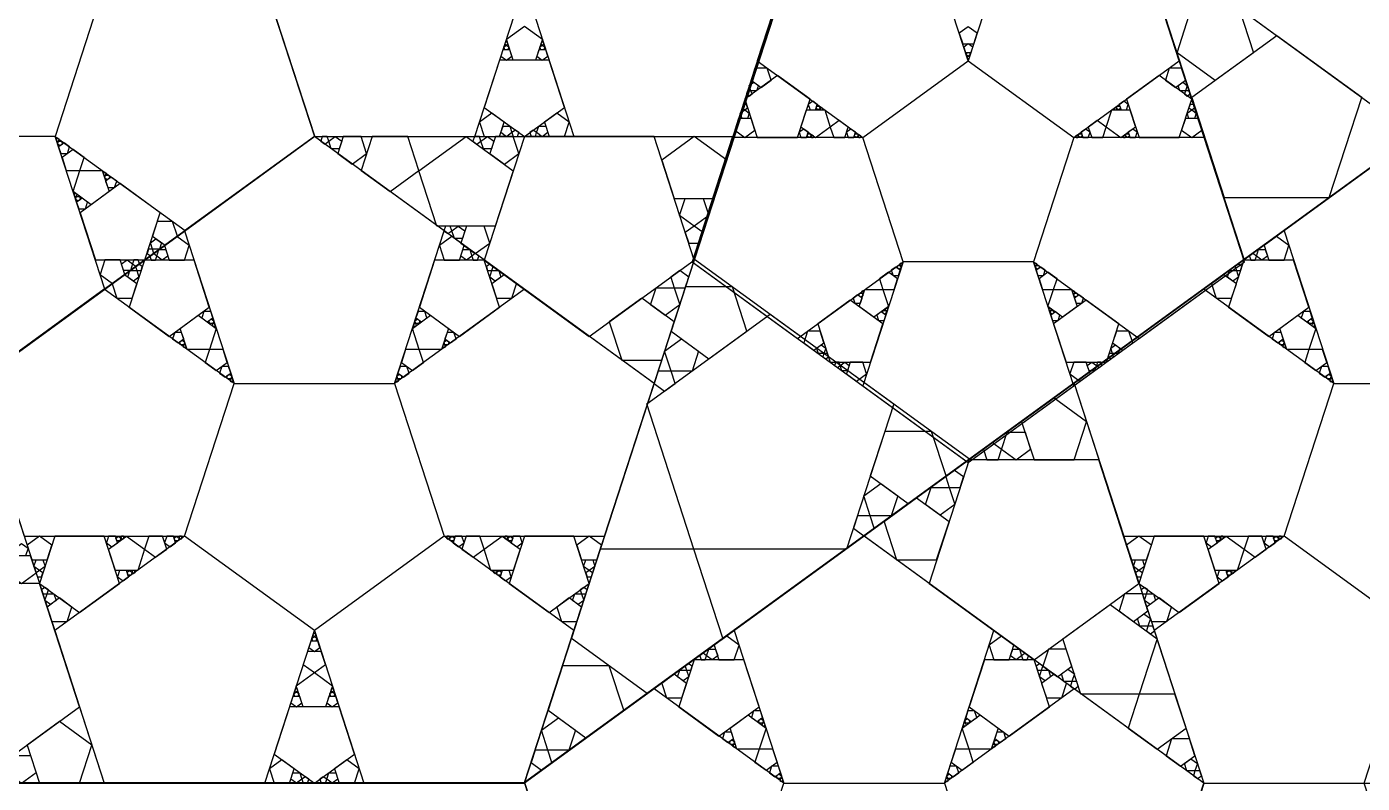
# Model space of a CAD drawing. Header units: inches. Extents: x -578 to 126, y -85 to 118.
# Drawn here: x -282.41 to -261.58, y 69.36 to 81.15 of the extents above; entities that cross this region are included whole.
import ezdxf

# ---------------------------------------------------------------- set-up
doc = ezdxf.new("R2010")
doc.units = ezdxf.units.IN
doc.header["$MEASUREMENT"] = 0
doc.layers.add('drawing', color=7, linetype='Continuous')

msp = doc.modelspace()

# ---------------------------------------------------------------- linework, layer by layer
for points in [[(-279.951, 85.67), (-277.927, 79.44), (-283.227, 75.589), (-288.527, 79.44), (-286.503, 85.67)], [(-283.225, 83.292), (-281.199, 81.823), (-281.97, 79.442), (-284.472, 79.44), (-285.248, 81.819)], [(-269.372, 79.424), (-267.726, 80.62), (-266.081, 79.424), (-266.709, 77.49), (-268.744, 77.49)], [(-279.178, 75.589), (-276.676, 75.589), (-275.903, 73.209), (-277.927, 71.738), (-279.951, 73.209)], [(-260.776, 71.738), (-262.8, 73.209), (-262.027, 75.589), (-259.524, 75.589), (-258.751, 73.209)], [(-283.222, 42.98), (-297.098, 53.061), (-291.798, 69.373), (-274.647, 69.373), (-269.347, 53.061)], [(-267.327, 66.979), (-269.351, 65.508), (-271.376, 66.979), (-270.603, 69.358), (-268.1, 69.358)], [(-257.5, 69.358), (-255.476, 63.128), (-260.776, 59.277), (-266.076, 63.128), (-264.051, 69.358)]]:
    msp.add_lwpolyline(points, close=True)
at = {"layer": 'drawing'}
for points in [[(-283.222, 95.766), (-378.328, 26.668), (-342.001, -85.135), (-224.444, -85.135), (-188.117, 26.668)], [(-260.771, 26.668), (-246.895, 69.373), (-283.222, 95.766), (-319.55, 69.373), (-305.674, 26.668)], [(-260.771, 26.668), (-246.895, 69.373), (-283.222, 95.766), (-319.55, 69.373), (-305.674, 26.668)], [(-283.227, 95.752), (-297.103, 85.67), (-291.803, 69.358), (-274.651, 69.358), (-269.351, 85.67)], [(-274.647, 69.373), (-269.347, 85.685), (-283.222, 95.766), (-297.098, 85.685), (-291.798, 69.373)], [(-277.927, 79.44), (-271.376, 79.44), (-269.351, 85.67), (-274.651, 89.521), (-279.951, 85.67)], [(-277.927, 79.44), (-271.376, 79.44), (-269.351, 85.67), (-274.651, 89.521), (-279.951, 85.67)], [(-286.503, 85.668), (-288.521, 79.435), (-283.217, 75.59), (-277.921, 79.447), (-279.952, 85.675)], [(-276.676, 83.291), (-278.7, 81.82), (-277.927, 79.44), (-275.425, 79.44), (-274.651, 81.82)], [(-274.651, 81.82), (-273.878, 79.44), (-271.376, 79.44), (-270.602, 81.82), (-272.627, 83.291)], [(-272.035, 77.49), (-267.726, 74.359), (-263.418, 77.49), (-265.063, 82.555), (-270.389, 82.555)], [(-263.421, 77.529), (-265.059, 82.57), (-270.359, 82.57), (-271.997, 77.529), (-267.709, 74.414)], [(-263.421, 77.529), (-265.059, 82.57), (-270.359, 82.57), (-271.997, 77.529), (-267.709, 74.414)], [(-267.726, 80.62), (-268.355, 82.555), (-270.389, 82.555), (-271.018, 80.62), (-269.372, 79.424)], [(-266.081, 79.424), (-264.435, 80.62), (-265.063, 82.555), (-267.098, 82.555), (-267.726, 80.62)], [(-281.97, 79.442), (-279.944, 77.974), (-277.921, 79.447), (-278.697, 81.826), (-281.199, 81.823)], [(-264.47, 80.747), (-264.243, 81.446), (-263.507, 81.446), (-263.28, 80.747), (-263.875, 80.315)], [(-274.932, 80.96), (-274.651, 81.164), (-274.37, 80.96), (-274.478, 80.63), (-274.825, 80.63)], [(-267.586, 81.051), (-267.726, 81.153), (-267.867, 81.051), (-267.813, 80.887), (-267.64, 80.887)], [(-274.97, 80.839), (-274.931, 80.867), (-274.893, 80.839), (-274.908, 80.794), (-274.955, 80.794)], [(-274.955, 80.884), (-274.931, 80.867), (-274.908, 80.884), (-274.917, 80.912), (-274.946, 80.912)], [(-274.41, 80.839), (-274.371, 80.867), (-274.333, 80.839), (-274.347, 80.794), (-274.395, 80.794)], [(-274.395, 80.884), (-274.371, 80.867), (-274.347, 80.884), (-274.357, 80.912), (-274.386, 80.912)], [(-267.656, 80.836), (-267.726, 80.887), (-267.796, 80.836), (-267.77, 80.753), (-267.683, 80.753)], [(-263.734, 78.492), (-262.096, 78.492), (-261.59, 80.049), (-262.915, 81.012), (-264.24, 80.049)], [(-275.277, 79.894), (-274.651, 79.44), (-274.026, 79.894), (-274.265, 80.63), (-275.038, 80.63)], [(-275.018, 80.692), (-274.931, 80.63), (-274.845, 80.692), (-274.878, 80.794), (-274.985, 80.794)], [(-274.457, 80.692), (-274.371, 80.63), (-274.285, 80.692), (-274.318, 80.794), (-274.424, 80.794)], [(-267.695, 80.716), (-267.726, 80.694), (-267.758, 80.716), (-267.746, 80.753), (-267.707, 80.753)], [(-267.707, 80.68), (-267.726, 80.694), (-267.746, 80.68), (-267.738, 80.657), (-267.715, 80.657)], [(-270.801, 80.321), (-270.861, 80.506), (-271.055, 80.506), (-271.115, 80.321), (-270.958, 80.207)], [(-264.398, 80.506), (-264.592, 80.506), (-264.652, 80.321), (-264.495, 80.207), (-264.338, 80.321)], [(-270.704, 80.392), (-271.212, 80.022), (-271.018, 79.424), (-270.389, 79.424), (-270.195, 80.022)], [(-270.704, 80.392), (-271.212, 80.022), (-271.018, 79.424), (-270.389, 79.424), (-270.195, 80.022)], [(-271.028, 80.156), (-271.116, 80.156), (-271.142, 80.239), (-271.072, 80.29), (-271.001, 80.239)], [(-264.435, 79.424), (-264.241, 80.022), (-264.749, 80.392), (-265.258, 80.022), (-265.063, 79.424)], [(-264.435, 79.424), (-264.241, 80.022), (-264.749, 80.392), (-265.258, 80.022), (-265.063, 79.424)], [(-264.31, 80.239), (-264.337, 80.156), (-264.425, 80.156), (-264.452, 80.239), (-264.381, 80.29)], [(-271.099, 80.105), (-271.116, 80.156), (-271.169, 80.156), (-271.186, 80.105), (-271.142, 80.073)], [(-264.284, 80.156), (-264.337, 80.156), (-264.354, 80.105), (-264.311, 80.073), (-264.267, 80.105)], [(-275.157, 79.807), (-275.351, 79.667), (-275.277, 79.44), (-275.038, 79.44), (-274.964, 79.667)], [(-274.026, 79.44), (-273.952, 79.667), (-274.145, 79.807), (-274.339, 79.667), (-274.265, 79.44)], [(-271.283, 79.806), (-271.212, 79.858), (-271.142, 79.806), (-271.169, 79.723), (-271.256, 79.723)], [(-271.256, 79.889), (-271.212, 79.858), (-271.169, 79.889), (-271.186, 79.94), (-271.239, 79.94)], [(-269.966, 79.858), (-269.879, 79.589), (-270.108, 79.423), (-270.336, 79.589), (-270.249, 79.858)], [(-270.152, 79.991), (-270.222, 79.94), (-270.195, 79.858), (-270.109, 79.858), (-270.082, 79.94)], [(-270.05, 79.917), (-270.038, 79.88), (-270.07, 79.857), (-270.101, 79.88), (-270.089, 79.917)], [(-270.019, 79.894), (-270.038, 79.88), (-270.031, 79.858), (-270.007, 79.858), (-270, 79.88)], [(-265.345, 79.423), (-265.574, 79.589), (-265.487, 79.858), (-265.204, 79.858), (-265.117, 79.589)], [(-265.422, 79.858), (-265.415, 79.88), (-265.434, 79.894), (-265.453, 79.88), (-265.446, 79.858)], [(-265.383, 79.857), (-265.415, 79.88), (-265.403, 79.917), (-265.364, 79.917), (-265.352, 79.88)], [(-265.258, 79.858), (-265.231, 79.94), (-265.301, 79.991), (-265.371, 79.94), (-265.344, 79.858)], [(-264.311, 79.806), (-264.241, 79.858), (-264.17, 79.806), (-264.197, 79.723), (-264.284, 79.723)], [(-264.284, 79.889), (-264.241, 79.858), (-264.197, 79.889), (-264.214, 79.94), (-264.267, 79.94)], [(-274.877, 79.604), (-274.844, 79.502), (-274.931, 79.439), (-275.018, 79.502), (-274.984, 79.604)], [(-274.372, 79.439), (-274.459, 79.502), (-274.426, 79.604), (-274.318, 79.604), (-274.285, 79.502)], [(-271.369, 79.539), (-271.212, 79.424), (-271.055, 79.539), (-271.115, 79.723), (-271.309, 79.723)], [(-269.739, 79.691), (-269.879, 79.589), (-269.826, 79.424), (-269.652, 79.424), (-269.599, 79.589)], [(-265.627, 79.424), (-265.574, 79.589), (-265.714, 79.691), (-265.854, 79.589), (-265.801, 79.424)], [(-264.398, 79.539), (-264.241, 79.424), (-264.083, 79.539), (-264.143, 79.723), (-264.338, 79.723)], [(-284.472, 79.44), (-285.243, 77.059), (-283.217, 75.59), (-281.194, 77.063), (-281.97, 79.442)], [(-283.227, 75.589), (-281.203, 69.358), (-274.651, 69.358), (-272.627, 75.589), (-277.927, 79.44)], [(-283.227, 75.589), (-281.203, 69.358), (-274.651, 69.358), (-272.627, 75.589), (-277.927, 79.44)], [(-281.946, 79.369), (-281.917, 79.37), (-281.908, 79.397), (-281.931, 79.415), (-281.955, 79.397)], [(-276.676, 75.589), (-275.903, 77.969), (-277.927, 79.44), (-279.951, 77.969), (-279.178, 75.589)], [(-277.764, 79.322), (-277.702, 79.367), (-277.726, 79.44), (-277.803, 79.44), (-277.826, 79.367)], [(-277.664, 79.248), (-277.702, 79.367), (-277.601, 79.44), (-277.5, 79.367), (-277.538, 79.248)], [(-277.337, 79.011), (-277.111, 79.175), (-277.197, 79.44), (-277.476, 79.44), (-277.562, 79.175)], [(-276.746, 78.582), (-276.295, 78.91), (-276.467, 79.44), (-277.025, 79.44), (-277.197, 78.91)], [(-276.014, 78.045), (-276.295, 78.909), (-275.559, 79.444), (-274.824, 78.909), (-275.105, 78.045)], [(-275.391, 79.322), (-275.329, 79.367), (-275.353, 79.44), (-275.429, 79.44), (-275.453, 79.367)], [(-275.29, 79.248), (-275.329, 79.367), (-275.228, 79.44), (-275.126, 79.367), (-275.165, 79.248)], [(-273.639, 76.324), (-272.001, 77.514), (-272.627, 79.44), (-274.651, 79.44), (-275.277, 77.514)], [(-273.639, 76.324), (-272.001, 77.514), (-272.627, 79.44), (-274.651, 79.44), (-275.277, 77.514)], [(-274.963, 79.011), (-274.737, 79.175), (-274.824, 79.44), (-275.102, 79.44), (-275.189, 79.175)], [(-274.791, 79.541), (-274.844, 79.502), (-274.824, 79.44), (-274.758, 79.44), (-274.737, 79.502)], [(-260.776, 79.44), (-274.651, 69.358), (-269.351, 53.047), (-252.2, 53.047), (-246.9, 69.358)], [(-269.347, 53.061), (-252.195, 53.061), (-246.895, 69.373), (-260.771, 79.454), (-274.647, 69.373)], [(-274.479, 79.44), (-274.459, 79.502), (-274.512, 79.541), (-274.565, 79.502), (-274.545, 79.44)], [(-271.495, 79.072), (-272.001, 79.44), (-272.507, 79.072), (-272.314, 78.477), (-271.689, 78.477)], [(-269.372, 79.424), (-271.407, 79.424), (-272.035, 77.49), (-270.389, 76.294), (-268.744, 77.49)], [(-270.293, 79.558), (-270.363, 79.507), (-270.336, 79.424), (-270.249, 79.424), (-270.223, 79.507)], [(-270.191, 79.484), (-270.179, 79.447), (-270.211, 79.424), (-270.242, 79.447), (-270.23, 79.484)], [(-270.16, 79.461), (-270.179, 79.447), (-270.172, 79.424), (-270.148, 79.424), (-270.14, 79.447)], [(-269.556, 79.558), (-269.626, 79.507), (-269.599, 79.424), (-269.512, 79.424), (-269.486, 79.507)], [(-269.454, 79.484), (-269.442, 79.447), (-269.473, 79.424), (-269.505, 79.447), (-269.493, 79.484)], [(-269.423, 79.461), (-269.442, 79.447), (-269.435, 79.424), (-269.411, 79.424), (-269.403, 79.447)], [(-266.709, 77.49), (-265.063, 76.294), (-263.418, 77.49), (-264.046, 79.424), (-266.081, 79.424)], [(-257.5, 69.358), (-255.476, 75.589), (-260.776, 79.44), (-266.076, 75.589), (-264.051, 69.358)], [(-257.5, 69.358), (-255.476, 75.589), (-260.776, 79.44), (-266.076, 75.589), (-264.051, 69.358)], [(-266.018, 79.424), (-266.011, 79.447), (-266.03, 79.461), (-266.049, 79.447), (-266.042, 79.424)], [(-265.979, 79.424), (-266.011, 79.447), (-265.999, 79.484), (-265.96, 79.484), (-265.948, 79.447)], [(-265.854, 79.424), (-265.827, 79.507), (-265.897, 79.558), (-265.967, 79.507), (-265.941, 79.424)], [(-265.281, 79.424), (-265.274, 79.447), (-265.293, 79.461), (-265.312, 79.447), (-265.305, 79.424)], [(-265.242, 79.424), (-265.274, 79.447), (-265.262, 79.484), (-265.223, 79.484), (-265.211, 79.447)], [(-265.117, 79.424), (-265.09, 79.507), (-265.16, 79.558), (-265.23, 79.507), (-265.204, 79.424)], [(-259.524, 75.589), (-258.751, 77.969), (-260.776, 79.44), (-262.8, 77.969), (-262.027, 75.589)], [(-281.931, 79.324), (-281.917, 79.37), (-281.869, 79.37), (-281.854, 79.324), (-281.893, 79.296)], [(-281.883, 79.177), (-281.777, 79.178), (-281.744, 79.279), (-281.83, 79.341), (-281.916, 79.279)], [(-281.797, 78.912), (-281.584, 78.913), (-281.518, 79.115), (-281.691, 79.24), (-281.863, 79.115)], [(-281.691, 78.582), (-281.584, 78.913), (-281.237, 78.913), (-281.129, 78.583), (-281.41, 78.378)], [(-281.212, 78.837), (-281.183, 78.837), (-281.174, 78.865), (-281.197, 78.883), (-281.221, 78.865)], [(-281.197, 78.792), (-281.183, 78.837), (-281.135, 78.837), (-281.12, 78.792), (-281.159, 78.764)], [(-281.149, 78.645), (-281.043, 78.645), (-281.01, 78.747), (-281.096, 78.809), (-281.182, 78.747)], [(-281.665, 78.508), (-281.636, 78.508), (-281.627, 78.536), (-281.65, 78.553), (-281.674, 78.535)], [(-281.342, 77.518), (-280.569, 77.519), (-280.331, 78.254), (-280.957, 78.708), (-281.582, 78.253)], [(-281.342, 77.518), (-280.569, 77.519), (-280.331, 78.254), (-280.957, 78.708), (-281.582, 78.253)], [(-281.65, 78.462), (-281.636, 78.508), (-281.588, 78.508), (-281.573, 78.462), (-281.612, 78.434)], [(-281.602, 78.316), (-281.496, 78.316), (-281.463, 78.417), (-281.549, 78.479), (-281.635, 78.417)], [(-271.774, 78.21), (-272.001, 78.045), (-272.229, 78.21), (-272.142, 78.477), (-271.861, 78.477)], [(-280.063, 77.887), (-280.137, 78.114), (-280.376, 78.114), (-280.45, 77.886), (-280.256, 77.746)], [(-275.844, 77.927), (-275.782, 77.972), (-275.806, 78.045), (-275.883, 78.045), (-275.906, 77.972)], [(-275.743, 77.853), (-275.782, 77.972), (-275.681, 78.045), (-275.579, 77.972), (-275.618, 77.853)], [(-275.416, 77.616), (-275.191, 77.78), (-275.277, 78.045), (-275.556, 78.045), (-275.642, 77.78)], [(-271.862, 77.943), (-272.001, 78.045), (-272.141, 77.943), (-272.087, 77.78), (-271.915, 77.78)], [(-280.343, 77.683), (-280.45, 77.683), (-280.483, 77.785), (-280.397, 77.848), (-280.31, 77.785)], [(-279.951, 77.514), (-279.878, 77.742), (-280.071, 77.882), (-280.264, 77.742), (-280.19, 77.514)], [(-275.783, 77.882), (-275.976, 77.742), (-275.903, 77.514), (-275.664, 77.514), (-275.59, 77.742)], [(-262.8, 77.514), (-262.726, 77.742), (-262.92, 77.882), (-263.113, 77.742), (-263.039, 77.514)], [(-281.195, 77.518), (-281.268, 77.291), (-281.075, 77.15), (-280.882, 77.291), (-280.956, 77.518)], [(-280.848, 77.519), (-280.762, 77.456), (-280.795, 77.354), (-280.902, 77.354), (-280.935, 77.456)], [(-279.804, 77.514), (-280.577, 77.514), (-280.816, 76.779), (-280.19, 76.324), (-279.565, 76.779)], [(-279.804, 77.514), (-280.577, 77.514), (-280.816, 76.779), (-280.19, 76.324), (-279.565, 76.779)], [(-280.741, 77.518), (-280.762, 77.456), (-280.708, 77.417), (-280.655, 77.456), (-280.675, 77.519)], [(-280.43, 77.62), (-280.45, 77.683), (-280.516, 77.683), (-280.536, 77.62), (-280.483, 77.581)], [(-280.405, 77.514), (-280.384, 77.577), (-280.438, 77.616), (-280.491, 77.577), (-280.471, 77.514)], [(-280.298, 77.514), (-280.384, 77.577), (-280.351, 77.679), (-280.244, 77.679), (-280.211, 77.577)], [(-275.038, 76.779), (-275.277, 77.514), (-276.05, 77.514), (-276.289, 76.779), (-275.664, 76.324)], [(-275.038, 76.779), (-275.277, 77.514), (-276.05, 77.514), (-276.289, 76.779), (-275.664, 76.324)], [(-275.503, 77.679), (-275.47, 77.577), (-275.556, 77.514), (-275.643, 77.577), (-275.61, 77.679)], [(-275.416, 77.616), (-275.47, 77.577), (-275.449, 77.514), (-275.383, 77.514), (-275.363, 77.577)], [(-262.652, 77.514), (-263.426, 77.514), (-263.665, 76.779), (-263.039, 76.324), (-262.413, 76.779)], [(-262.652, 77.514), (-263.426, 77.514), (-263.665, 76.779), (-263.039, 76.324), (-262.413, 76.779)], [(-263.253, 77.514), (-263.233, 77.577), (-263.286, 77.616), (-263.34, 77.577), (-263.319, 77.514)], [(-263.146, 77.514), (-263.233, 77.577), (-263.2, 77.679), (-263.093, 77.679), (-263.059, 77.577)], [(-280.803, 77.351), (-280.696, 77.351), (-280.663, 77.248), (-280.75, 77.185), (-280.837, 77.248)], [(-280.716, 77.413), (-280.696, 77.351), (-280.63, 77.351), (-280.61, 77.413), (-280.663, 77.452)], [(-275.224, 77.351), (-275.158, 77.351), (-275.138, 77.413), (-275.191, 77.452), (-275.244, 77.413)], [(-275.191, 77.248), (-275.158, 77.351), (-275.051, 77.351), (-275.017, 77.248), (-275.104, 77.185)], [(-272.366, 77.249), (-272.313, 77.085), (-272.141, 77.085), (-272.087, 77.249), (-272.227, 77.351)], [(-268.744, 77.49), (-269.372, 75.555), (-267.726, 74.359), (-266.081, 75.555), (-266.709, 77.49)], [(-269.11, 77.223), (-269.057, 77.059), (-268.884, 77.059), (-268.83, 77.223), (-268.97, 77.325)], [(-268.927, 77.357), (-268.9, 77.274), (-268.814, 77.274), (-268.787, 77.357), (-268.857, 77.407)], [(-268.826, 77.43), (-268.787, 77.43), (-268.775, 77.393), (-268.806, 77.371), (-268.838, 77.393)], [(-268.794, 77.453), (-268.787, 77.43), (-268.763, 77.43), (-268.756, 77.453), (-268.775, 77.467)], [(-266.69, 77.43), (-266.666, 77.43), (-266.659, 77.453), (-266.678, 77.467), (-266.697, 77.453)], [(-266.678, 77.393), (-266.666, 77.43), (-266.627, 77.43), (-266.615, 77.393), (-266.647, 77.371)], [(-266.639, 77.274), (-266.553, 77.274), (-266.526, 77.357), (-266.596, 77.407), (-266.666, 77.357)], [(-266.569, 77.059), (-266.396, 77.059), (-266.342, 77.223), (-266.483, 77.325), (-266.623, 77.223)], [(-263.652, 77.351), (-263.545, 77.351), (-263.512, 77.248), (-263.598, 77.185), (-263.685, 77.248)], [(-263.565, 77.413), (-263.545, 77.351), (-263.479, 77.351), (-263.459, 77.413), (-263.512, 77.452)], [(-281.083, 77.147), (-281.009, 76.919), (-280.77, 76.919), (-280.696, 77.147), (-280.89, 77.287)], [(-275.084, 76.919), (-274.845, 76.919), (-274.771, 77.147), (-274.964, 77.287), (-275.157, 77.147)], [(-272.594, 77.085), (-272.313, 77.085), (-272.226, 76.818), (-272.454, 76.653), (-272.681, 76.818)], [(-271.181, 76.406), (-271.406, 77.1), (-272.136, 77.1), (-272.362, 76.406), (-271.771, 75.977)], [(-263.932, 77.147), (-263.858, 76.919), (-263.619, 76.919), (-263.545, 77.147), (-263.738, 77.287)], [(-279.178, 75.589), (-281.203, 77.06), (-283.227, 75.589), (-282.454, 73.209), (-279.951, 73.209)], [(-275.903, 73.209), (-273.4, 73.209), (-272.627, 75.589), (-274.651, 77.06), (-276.676, 75.589)], [(-273.326, 76.552), (-273.133, 75.957), (-272.507, 75.957), (-272.314, 76.552), (-272.82, 76.919)], [(-270.075, 76.522), (-269.881, 75.924), (-269.252, 75.924), (-269.058, 76.522), (-269.567, 76.892)], [(-269.523, 76.923), (-269.496, 76.841), (-269.41, 76.841), (-269.383, 76.923), (-269.453, 76.974)], [(-269.422, 76.997), (-269.383, 76.997), (-269.371, 76.96), (-269.402, 76.937), (-269.434, 76.96)], [(-269.339, 77.059), (-269.057, 77.059), (-268.97, 76.79), (-269.198, 76.624), (-269.426, 76.79)], [(-269.39, 77.02), (-269.383, 76.997), (-269.359, 76.997), (-269.352, 77.02), (-269.371, 77.034)], [(-266.483, 76.79), (-266.396, 77.059), (-266.114, 77.059), (-266.026, 76.79), (-266.255, 76.624)], [(-266.201, 75.924), (-265.572, 75.924), (-265.378, 76.522), (-265.886, 76.892), (-266.395, 76.522)], [(-266.201, 75.924), (-265.572, 75.924), (-265.378, 76.522), (-265.886, 76.892), (-266.395, 76.522)], [(-266.094, 76.997), (-266.07, 76.997), (-266.063, 77.02), (-266.082, 77.034), (-266.101, 77.02)], [(-266.082, 76.96), (-266.07, 76.997), (-266.031, 76.997), (-266.019, 76.96), (-266.05, 76.937)], [(-262.027, 75.589), (-264.051, 77.06), (-266.076, 75.589), (-265.302, 73.209), (-262.8, 73.209)], [(-266.043, 76.841), (-265.956, 76.841), (-265.93, 76.923), (-266, 76.974), (-266.07, 76.923)], [(-279.544, 76.716), (-279.651, 76.716), (-279.684, 76.615), (-279.598, 76.553), (-279.512, 76.615)], [(-276.17, 76.615), (-276.203, 76.716), (-276.309, 76.716), (-276.342, 76.615), (-276.256, 76.553)], [(-269.626, 73.008), (-272.006, 73.008), (-272.741, 75.272), (-270.816, 76.671), (-268.89, 75.272)], [(-269.155, 76.656), (-269.128, 76.573), (-269.041, 76.573), (-269.015, 76.656), (-269.085, 76.706)], [(-269.053, 76.729), (-269.014, 76.729), (-269.002, 76.692), (-269.034, 76.67), (-269.065, 76.692)], [(-269.022, 76.752), (-269.014, 76.729), (-268.991, 76.729), (-268.983, 76.752), (-269.003, 76.766)], [(-266.462, 76.729), (-266.438, 76.729), (-266.431, 76.752), (-266.45, 76.766), (-266.47, 76.752)], [(-266.45, 76.692), (-266.438, 76.729), (-266.4, 76.729), (-266.387, 76.692), (-266.419, 76.67)], [(-266.411, 76.573), (-266.325, 76.573), (-266.298, 76.656), (-266.368, 76.706), (-266.438, 76.656)], [(-262.393, 76.716), (-262.5, 76.716), (-262.533, 76.615), (-262.446, 76.553), (-262.36, 76.615)], [(-279.456, 76.45), (-279.563, 76.119), (-279.911, 76.119), (-280.018, 76.45), (-279.737, 76.654)], [(-279.497, 76.57), (-279.511, 76.524), (-279.559, 76.524), (-279.574, 76.57), (-279.535, 76.598)], [(-279.482, 76.524), (-279.511, 76.524), (-279.52, 76.496), (-279.497, 76.479), (-279.473, 76.496)], [(-275.943, 76.119), (-276.29, 76.119), (-276.398, 76.45), (-276.117, 76.654), (-275.836, 76.45)], [(-276.334, 76.496), (-276.343, 76.524), (-276.372, 76.524), (-276.381, 76.496), (-276.357, 76.479)], [(-276.295, 76.524), (-276.343, 76.524), (-276.357, 76.57), (-276.319, 76.598), (-276.28, 76.57)], [(-262.305, 76.45), (-262.412, 76.119), (-262.759, 76.119), (-262.867, 76.45), (-262.586, 76.654)], [(-262.345, 76.57), (-262.36, 76.524), (-262.408, 76.524), (-262.423, 76.57), (-262.384, 76.598)], [(-262.331, 76.524), (-262.36, 76.524), (-262.369, 76.496), (-262.345, 76.479), (-262.322, 76.496)], [(-279.998, 76.387), (-280.104, 76.387), (-280.137, 76.286), (-280.051, 76.223), (-279.965, 76.286)], [(-279.95, 76.24), (-279.965, 76.195), (-280.012, 76.195), (-280.027, 76.24), (-279.989, 76.269)], [(-275.841, 76.195), (-275.889, 76.195), (-275.904, 76.24), (-275.865, 76.269), (-275.827, 76.24)], [(-275.717, 76.286), (-275.75, 76.387), (-275.856, 76.387), (-275.889, 76.286), (-275.803, 76.223)], [(-272.035, 75.783), (-272.363, 75.783), (-272.464, 76.095), (-272.199, 76.288), (-271.934, 76.095)], [(-270.038, 76.408), (-270.232, 76.408), (-270.292, 76.223), (-270.135, 76.109), (-269.978, 76.223)], [(-265.161, 76.223), (-265.221, 76.408), (-265.415, 76.408), (-265.475, 76.223), (-265.318, 76.109)], [(-262.846, 76.387), (-262.953, 76.387), (-262.986, 76.286), (-262.9, 76.223), (-262.813, 76.286)], [(-262.799, 76.24), (-262.813, 76.195), (-262.861, 76.195), (-262.876, 76.24), (-262.837, 76.269)], [(-279.935, 76.195), (-279.965, 76.195), (-279.974, 76.167), (-279.95, 76.15), (-279.926, 76.167)], [(-279.35, 76.119), (-279.563, 76.119), (-279.629, 75.917), (-279.457, 75.792), (-279.285, 75.917)], [(-276.225, 75.917), (-276.29, 76.119), (-276.504, 76.119), (-276.569, 75.917), (-276.397, 75.792)], [(-275.88, 76.167), (-275.889, 76.195), (-275.919, 76.195), (-275.928, 76.167), (-275.904, 76.15)], [(-269.951, 76.141), (-269.978, 76.058), (-270.065, 76.058), (-270.092, 76.141), (-270.021, 76.192)], [(-269.924, 76.058), (-269.978, 76.058), (-269.994, 76.007), (-269.951, 75.975), (-269.908, 76.007)], [(-265.459, 76.007), (-265.475, 76.058), (-265.529, 76.058), (-265.545, 76.007), (-265.502, 75.975)], [(-265.388, 76.058), (-265.475, 76.058), (-265.502, 76.141), (-265.432, 76.192), (-265.361, 76.141)], [(-262.784, 76.195), (-262.813, 76.195), (-262.822, 76.167), (-262.799, 76.15), (-262.775, 76.167)], [(-262.199, 76.119), (-262.412, 76.119), (-262.478, 75.917), (-262.306, 75.792), (-262.133, 75.917)], [(-279.264, 75.854), (-279.371, 75.854), (-279.404, 75.753), (-279.318, 75.69), (-279.231, 75.753)], [(-276.45, 75.753), (-276.483, 75.854), (-276.59, 75.854), (-276.623, 75.753), (-276.536, 75.69)], [(-269.768, 75.842), (-269.724, 75.874), (-269.741, 75.924), (-269.794, 75.924), (-269.811, 75.874)], [(-269.697, 75.791), (-269.724, 75.874), (-269.654, 75.925), (-269.583, 75.874), (-269.61, 75.791)], [(-269.469, 75.626), (-269.312, 75.74), (-269.372, 75.924), (-269.567, 75.924), (-269.627, 75.74)], [(-266.081, 75.924), (-266.141, 75.74), (-265.984, 75.626), (-265.826, 75.74), (-265.886, 75.924)], [(-265.799, 75.925), (-265.729, 75.874), (-265.756, 75.791), (-265.843, 75.791), (-265.87, 75.874)], [(-265.712, 75.924), (-265.729, 75.874), (-265.685, 75.842), (-265.642, 75.874), (-265.659, 75.924)], [(-262.113, 75.854), (-262.219, 75.854), (-262.252, 75.753), (-262.166, 75.69), (-262.08, 75.753)], [(-279.216, 75.708), (-279.231, 75.662), (-279.279, 75.662), (-279.294, 75.708), (-279.255, 75.736)], [(-279.202, 75.662), (-279.231, 75.662), (-279.24, 75.634), (-279.217, 75.617), (-279.193, 75.634)], [(-276.614, 75.634), (-276.623, 75.662), (-276.652, 75.662), (-276.661, 75.634), (-276.637, 75.617)], [(-276.575, 75.662), (-276.623, 75.662), (-276.638, 75.708), (-276.599, 75.736), (-276.56, 75.708)], [(-272.301, 75.592), (-272.363, 75.783), (-272.564, 75.783), (-272.626, 75.592), (-272.464, 75.474)], [(-262.065, 75.708), (-262.08, 75.662), (-262.128, 75.662), (-262.142, 75.708), (-262.104, 75.736)], [(-262.051, 75.662), (-262.08, 75.662), (-262.089, 75.634), (-262.065, 75.617), (-262.041, 75.634)], [(-266.076, 74.399), (-265.882, 74.994), (-266.389, 75.362), (-266.895, 74.994), (-266.701, 74.399)], [(-268.074, 74.149), (-268.299, 74.843), (-269.029, 74.843), (-269.255, 74.149), (-268.664, 73.72)], [(-266.982, 74.398), (-267.209, 74.563), (-267.122, 74.83), (-266.841, 74.83), (-266.755, 74.563)], [(-267.262, 74.399), (-267.209, 74.563), (-267.349, 74.664), (-267.488, 74.563), (-267.435, 74.399)], [(-265.689, 74.399), (-267.714, 74.399), (-268.339, 72.474), (-266.701, 71.284), (-265.064, 72.474)], [(-268.079, 74.134), (-268.025, 73.97), (-267.853, 73.97), (-267.8, 74.134), (-267.939, 74.235)], [(-268.928, 73.526), (-269.256, 73.526), (-269.358, 73.838), (-269.092, 74.03), (-268.827, 73.838)], [(-268.306, 73.97), (-268.025, 73.97), (-267.938, 73.703), (-268.166, 73.538), (-268.393, 73.703)], [(-269.039, 73.436), (-268.845, 72.841), (-268.22, 72.841), (-268.026, 73.436), (-268.532, 73.804)], [(-269.194, 73.335), (-269.256, 73.526), (-269.457, 73.526), (-269.519, 73.335), (-269.357, 73.216)], [(-282.022, 73.069), (-282.215, 73.209), (-282.408, 73.069), (-282.334, 72.841), (-282.095, 72.841)], [(-281.976, 73.209), (-282.215, 72.474), (-281.589, 72.019), (-280.964, 72.474), (-281.203, 73.209)], [(-279.951, 73.209), (-281.976, 71.738), (-281.203, 69.358), (-278.7, 69.358), (-277.927, 71.738)], [(-281.137, 73.209), (-281.17, 73.108), (-281.084, 73.045), (-280.997, 73.108), (-281.03, 73.209)], [(-280.856, 73.211), (-280.575, 73.007), (-280.682, 72.676), (-281.029, 72.676), (-281.137, 73.007)], [(-280.983, 73.209), (-280.944, 73.181), (-280.959, 73.136), (-281.006, 73.136), (-281.021, 73.181)], [(-280.935, 73.209), (-280.944, 73.181), (-280.92, 73.164), (-280.896, 73.181), (-280.905, 73.209)], [(-280.509, 73.209), (-280.575, 73.007), (-280.403, 72.881), (-280.23, 73.007), (-280.296, 73.209)], [(-280.23, 73.209), (-280.263, 73.108), (-280.177, 73.045), (-280.091, 73.108), (-280.124, 73.209)], [(-280.076, 73.209), (-280.037, 73.181), (-280.052, 73.136), (-280.1, 73.136), (-280.115, 73.181)], [(-280.028, 73.209), (-280.037, 73.181), (-280.014, 73.164), (-279.99, 73.181), (-279.999, 73.209)], [(-277.927, 71.738), (-277.154, 69.358), (-274.651, 69.358), (-273.878, 71.738), (-275.903, 73.209)], [(-275.84, 73.164), (-275.817, 73.181), (-275.826, 73.209), (-275.855, 73.209), (-275.864, 73.181)], [(-275.802, 73.136), (-275.817, 73.181), (-275.778, 73.209), (-275.739, 73.181), (-275.754, 73.136)], [(-275.677, 73.045), (-275.591, 73.108), (-275.624, 73.209), (-275.73, 73.209), (-275.763, 73.108)], [(-275.451, 72.881), (-275.279, 73.007), (-275.345, 73.209), (-275.558, 73.209), (-275.624, 73.007)], [(-275.172, 72.676), (-275.279, 73.007), (-274.998, 73.211), (-274.717, 73.007), (-274.824, 72.676)], [(-274.934, 73.164), (-274.91, 73.181), (-274.919, 73.209), (-274.949, 73.209), (-274.958, 73.181)], [(-274.895, 73.136), (-274.91, 73.181), (-274.871, 73.209), (-274.833, 73.181), (-274.848, 73.136)], [(-274.265, 72.019), (-273.639, 72.474), (-273.878, 73.209), (-274.651, 73.209), (-274.89, 72.474)], [(-274.265, 72.019), (-273.639, 72.474), (-273.878, 73.209), (-274.651, 73.209), (-274.89, 72.474)], [(-274.77, 73.045), (-274.684, 73.108), (-274.717, 73.209), (-274.824, 73.209), (-274.857, 73.108)], [(-264.051, 69.358), (-269.351, 73.209), (-274.651, 69.358), (-272.627, 63.128), (-266.076, 63.128)], [(-264.051, 69.358), (-269.351, 73.209), (-274.651, 69.358), (-272.627, 63.128), (-266.076, 63.128)], [(-273.446, 73.069), (-273.639, 73.209), (-273.832, 73.069), (-273.759, 72.841), (-273.52, 72.841)], [(-268.1, 69.358), (-267.327, 71.738), (-269.351, 73.209), (-271.376, 71.738), (-270.603, 69.358)], [(-264.87, 73.069), (-265.064, 73.209), (-265.257, 73.069), (-265.183, 72.841), (-264.944, 72.841)], [(-264.825, 73.209), (-265.064, 72.474), (-264.438, 72.019), (-263.812, 72.474), (-264.051, 73.209)], [(-264.825, 73.209), (-265.064, 72.474), (-264.438, 72.019), (-263.812, 72.474), (-264.051, 73.209)], [(-262.8, 73.209), (-264.825, 71.738), (-264.051, 69.358), (-261.549, 69.358), (-260.776, 71.738)], [(-263.985, 73.209), (-264.018, 73.108), (-263.932, 73.045), (-263.846, 73.108), (-263.879, 73.209)], [(-263.705, 73.211), (-263.424, 73.007), (-263.531, 72.676), (-263.878, 72.676), (-263.985, 73.007)], [(-263.831, 73.209), (-263.793, 73.181), (-263.807, 73.136), (-263.855, 73.136), (-263.87, 73.181)], [(-263.783, 73.209), (-263.793, 73.181), (-263.769, 73.164), (-263.745, 73.181), (-263.754, 73.209)], [(-263.358, 73.209), (-263.424, 73.007), (-263.251, 72.881), (-263.079, 73.007), (-263.145, 73.209)], [(-263.079, 73.209), (-263.112, 73.108), (-263.026, 73.045), (-262.939, 73.108), (-262.972, 73.209)], [(-262.925, 73.209), (-262.886, 73.181), (-262.901, 73.136), (-262.949, 73.136), (-262.963, 73.181)], [(-262.877, 73.209), (-262.886, 73.181), (-262.862, 73.164), (-262.838, 73.181), (-262.848, 73.209)], [(-282.595, 73.022), (-282.494, 73.095), (-282.392, 73.022), (-282.431, 72.903), (-282.556, 72.903)], [(-271.555, 71.619), (-272.006, 73.008), (-273.466, 73.008), (-273.917, 71.619), (-272.736, 70.761)], [(-282.719, 72.638), (-282.494, 72.474), (-282.268, 72.638), (-282.354, 72.903), (-282.633, 72.903)], [(-282.128, 72.739), (-282.215, 72.676), (-282.302, 72.739), (-282.268, 72.841), (-282.161, 72.841)], [(-273.552, 72.739), (-273.639, 72.676), (-273.726, 72.739), (-273.693, 72.841), (-273.585, 72.841)], [(-264.977, 72.739), (-265.064, 72.676), (-265.15, 72.739), (-265.117, 72.841), (-265.01, 72.841)], [(-282.162, 72.638), (-282.215, 72.676), (-282.268, 72.638), (-282.248, 72.575), (-282.182, 72.575)], [(-280.964, 72.676), (-280.997, 72.575), (-280.91, 72.512), (-280.824, 72.575), (-280.857, 72.676)], [(-280.809, 72.677), (-280.771, 72.648), (-280.785, 72.603), (-280.833, 72.603), (-280.848, 72.648)], [(-280.762, 72.676), (-280.771, 72.648), (-280.747, 72.631), (-280.723, 72.648), (-280.732, 72.676)], [(-275.107, 72.631), (-275.083, 72.648), (-275.092, 72.676), (-275.122, 72.676), (-275.131, 72.648)], [(-275.068, 72.603), (-275.083, 72.648), (-275.045, 72.677), (-275.006, 72.648), (-275.021, 72.603)], [(-274.944, 72.512), (-274.857, 72.575), (-274.89, 72.676), (-274.997, 72.676), (-275.03, 72.575)], [(-273.586, 72.638), (-273.639, 72.676), (-273.692, 72.638), (-273.672, 72.575), (-273.606, 72.575)], [(-265.01, 72.638), (-265.064, 72.676), (-265.117, 72.638), (-265.096, 72.575), (-265.031, 72.575)], [(-263.812, 72.676), (-263.845, 72.575), (-263.759, 72.512), (-263.673, 72.575), (-263.706, 72.676)], [(-263.658, 72.677), (-263.619, 72.648), (-263.634, 72.603), (-263.682, 72.603), (-263.697, 72.648)], [(-263.61, 72.676), (-263.619, 72.648), (-263.596, 72.631), (-263.572, 72.648), (-263.581, 72.676)], [(-284.865, 70.548), (-283.227, 69.358), (-281.589, 70.548), (-282.215, 72.474), (-284.239, 72.474)], [(-284.865, 70.548), (-283.227, 69.358), (-281.589, 70.548), (-282.215, 72.474), (-284.239, 72.474)], [(-282.162, 72.31), (-282.096, 72.31), (-282.075, 72.372), (-282.129, 72.411), (-282.182, 72.372)], [(-282.129, 72.208), (-282.096, 72.31), (-281.988, 72.31), (-281.955, 72.208), (-282.042, 72.145)], [(-273.865, 72.31), (-273.758, 72.31), (-273.725, 72.208), (-273.812, 72.145), (-273.899, 72.208)], [(-273.779, 72.372), (-273.758, 72.31), (-273.692, 72.31), (-273.672, 72.372), (-273.725, 72.411)], [(-265.01, 72.31), (-265.289, 72.31), (-265.375, 72.045), (-265.15, 71.881), (-264.924, 72.045)], [(-265.01, 72.31), (-264.944, 72.31), (-264.924, 72.372), (-264.977, 72.411), (-265.031, 72.372)], [(-264.978, 72.208), (-264.944, 72.31), (-264.837, 72.31), (-264.804, 72.208), (-264.891, 72.145)], [(-282.022, 71.879), (-281.783, 71.879), (-281.709, 72.106), (-281.902, 72.247), (-282.095, 72.106)], [(-274.145, 72.106), (-274.071, 71.879), (-273.832, 71.879), (-273.759, 72.106), (-273.952, 72.247)], [(-264.779, 71.612), (-265.06, 70.747), (-265.969, 70.747), (-266.25, 71.612), (-265.515, 72.146)], [(-264.87, 71.879), (-264.631, 71.879), (-264.557, 72.106), (-264.751, 72.247), (-264.944, 72.106)], [(-264.885, 71.926), (-264.924, 71.807), (-265.049, 71.807), (-265.088, 71.926), (-264.986, 72)], [(-277.951, 71.665), (-277.927, 71.648), (-277.903, 71.665), (-277.912, 71.693), (-277.942, 71.693)], [(-264.847, 71.807), (-264.924, 71.807), (-264.947, 71.734), (-264.885, 71.689), (-264.823, 71.734)], [(-278.013, 71.473), (-277.927, 71.411), (-277.841, 71.473), (-277.874, 71.574), (-277.98, 71.574)], [(-277.966, 71.62), (-277.927, 71.648), (-277.888, 71.62), (-277.903, 71.574), (-277.951, 71.574)], [(-271.376, 71.284), (-271.302, 71.511), (-271.495, 71.652), (-271.689, 71.511), (-271.615, 71.284)], [(-267.207, 71.652), (-267.401, 71.511), (-267.327, 71.284), (-267.088, 71.284), (-267.014, 71.511)], [(-278.099, 71.208), (-277.927, 71.083), (-277.755, 71.208), (-277.82, 71.411), (-278.033, 71.411)], [(-271.228, 71.284), (-272.001, 71.284), (-272.24, 70.548), (-271.615, 70.094), (-270.989, 70.548)], [(-271.228, 71.284), (-272.001, 71.284), (-272.24, 70.548), (-271.615, 70.094), (-270.989, 70.548)], [(-271.829, 71.284), (-271.809, 71.346), (-271.862, 71.385), (-271.915, 71.346), (-271.895, 71.284)], [(-271.722, 71.283), (-271.809, 71.346), (-271.776, 71.449), (-271.668, 71.449), (-271.635, 71.346)], [(-266.462, 70.548), (-266.701, 71.284), (-267.475, 71.284), (-267.714, 70.548), (-267.088, 70.094)], [(-266.927, 71.449), (-266.894, 71.346), (-266.981, 71.283), (-267.068, 71.346), (-267.034, 71.449)], [(-266.841, 71.385), (-266.894, 71.346), (-266.874, 71.284), (-266.808, 71.284), (-266.787, 71.346)], [(-266.197, 71.448), (-266.476, 71.448), (-266.562, 71.183), (-266.336, 71.019), (-266.111, 71.183)], [(-278.208, 70.879), (-277.927, 71.083), (-277.646, 70.879), (-277.753, 70.548), (-278.101, 70.548)], [(-273.101, 70.496), (-273.327, 71.19), (-274.056, 71.19), (-274.282, 70.496), (-273.692, 70.067)], [(-272.507, 70.916), (-272.434, 70.689), (-272.195, 70.689), (-272.121, 70.916), (-272.314, 71.057)], [(-272.228, 71.12), (-272.12, 71.12), (-272.087, 71.018), (-272.174, 70.955), (-272.261, 71.018)], [(-272.141, 71.183), (-272.12, 71.12), (-272.055, 71.12), (-272.034, 71.183), (-272.088, 71.221)], [(-266.648, 71.12), (-266.582, 71.12), (-266.562, 71.183), (-266.615, 71.221), (-266.668, 71.183)], [(-266.615, 71.018), (-266.582, 71.12), (-266.475, 71.12), (-266.442, 71.018), (-266.529, 70.955)], [(-266.508, 70.689), (-266.269, 70.689), (-266.195, 70.916), (-266.389, 71.057), (-266.582, 70.916)], [(-266.072, 71.064), (-266.11, 70.945), (-266.236, 70.945), (-266.274, 71.064), (-266.173, 71.137)], [(-266.033, 70.945), (-266.11, 70.945), (-266.134, 70.872), (-266.072, 70.827), (-266.01, 70.872)], [(-278.293, 70.611), (-278.207, 70.548), (-278.121, 70.611), (-278.154, 70.712), (-278.26, 70.712)], [(-278.246, 70.758), (-278.207, 70.786), (-278.168, 70.758), (-278.183, 70.712), (-278.231, 70.712)], [(-278.231, 70.803), (-278.207, 70.786), (-278.183, 70.803), (-278.192, 70.831), (-278.222, 70.831)], [(-277.733, 70.611), (-277.647, 70.548), (-277.561, 70.611), (-277.594, 70.712), (-277.7, 70.712)], [(-277.686, 70.758), (-277.647, 70.786), (-277.608, 70.758), (-277.623, 70.712), (-277.671, 70.712)], [(-277.671, 70.803), (-277.647, 70.786), (-277.623, 70.803), (-277.632, 70.831), (-277.662, 70.831)], [(-270.603, 69.358), (-272.627, 70.829), (-274.651, 69.358), (-273.878, 66.979), (-271.376, 66.979)], [(-267.327, 66.979), (-264.825, 66.979), (-264.051, 69.358), (-266.076, 70.829), (-268.1, 69.358)], [(-264.502, 70.747), (-265.06, 70.747), (-265.232, 70.216), (-264.781, 69.889), (-264.33, 70.216)], [(-278.553, 69.813), (-277.927, 69.358), (-277.301, 69.813), (-277.54, 70.548), (-278.314, 70.548)], [(-278.553, 69.813), (-277.927, 69.358), (-277.301, 69.813), (-277.54, 70.548), (-278.314, 70.548)], [(-270.881, 70.219), (-270.988, 69.889), (-271.335, 69.889), (-271.442, 70.219), (-271.161, 70.423)], [(-270.969, 70.486), (-271.075, 70.486), (-271.108, 70.385), (-271.022, 70.322), (-270.936, 70.385)], [(-267.368, 69.889), (-267.715, 69.889), (-267.822, 70.219), (-267.541, 70.423), (-267.26, 70.219)], [(-267.594, 70.385), (-267.627, 70.486), (-267.734, 70.486), (-267.767, 70.385), (-267.681, 70.322)], [(-281.589, 69.358), (-281.396, 69.953), (-281.902, 70.321), (-282.408, 69.953), (-282.215, 69.358)], [(-273.955, 69.874), (-274.283, 69.874), (-274.384, 70.185), (-274.119, 70.378), (-273.854, 70.185)], [(-270.921, 70.339), (-270.936, 70.294), (-270.984, 70.294), (-270.998, 70.339), (-270.96, 70.367)], [(-270.906, 70.294), (-270.936, 70.294), (-270.945, 70.266), (-270.921, 70.249), (-270.897, 70.266)], [(-267.758, 70.266), (-267.767, 70.294), (-267.796, 70.294), (-267.805, 70.266), (-267.782, 70.249)], [(-267.719, 70.294), (-267.767, 70.294), (-267.782, 70.339), (-267.743, 70.367), (-267.704, 70.339)], [(-271.422, 70.157), (-271.529, 70.157), (-271.561, 70.055), (-271.475, 69.993), (-271.389, 70.055)], [(-271.374, 70.01), (-271.389, 69.964), (-271.437, 69.964), (-271.452, 70.01), (-271.413, 70.038)], [(-267.266, 69.964), (-267.314, 69.964), (-267.328, 70.01), (-267.29, 70.038), (-267.251, 70.01)], [(-267.141, 70.055), (-267.174, 70.157), (-267.281, 70.157), (-267.314, 70.055), (-267.227, 69.993)], [(-264.277, 70.053), (-264.556, 70.053), (-264.642, 69.787), (-264.416, 69.624), (-264.191, 69.787)], [(-274.221, 69.682), (-274.283, 69.874), (-274.484, 69.874), (-274.546, 69.682), (-274.384, 69.564)], [(-271.36, 69.964), (-271.389, 69.964), (-271.398, 69.936), (-271.374, 69.919), (-271.351, 69.936)], [(-270.775, 69.889), (-270.988, 69.889), (-271.054, 69.686), (-270.881, 69.561), (-270.709, 69.686)], [(-267.649, 69.686), (-267.715, 69.889), (-267.928, 69.889), (-267.994, 69.686), (-267.821, 69.561)], [(-267.305, 69.936), (-267.314, 69.964), (-267.343, 69.964), (-267.352, 69.936), (-267.328, 69.919)], [(-282.495, 69.357), (-282.723, 69.522), (-282.636, 69.79), (-282.355, 69.79), (-282.268, 69.522)], [(-278.433, 69.726), (-278.626, 69.586), (-278.553, 69.358), (-278.314, 69.358), (-278.24, 69.586)], [(-277.301, 69.358), (-277.228, 69.586), (-277.421, 69.726), (-277.614, 69.586), (-277.54, 69.358)], [(-270.689, 69.624), (-270.795, 69.624), (-270.828, 69.522), (-270.742, 69.46), (-270.656, 69.522)], [(-267.875, 69.522), (-267.908, 69.624), (-268.014, 69.624), (-268.047, 69.522), (-267.961, 69.46)], [(-264.152, 69.669), (-264.19, 69.55), (-264.315, 69.55), (-264.354, 69.669), (-264.253, 69.742)], [(-278.153, 69.523), (-278.12, 69.421), (-278.206, 69.358), (-278.293, 69.421), (-278.26, 69.523)], [(-278.066, 69.46), (-278.12, 69.421), (-278.099, 69.358), (-278.033, 69.358), (-278.013, 69.421)], [(-277.755, 69.358), (-277.734, 69.421), (-277.788, 69.46), (-277.841, 69.421), (-277.82, 69.358)], [(-277.647, 69.358), (-277.734, 69.421), (-277.701, 69.523), (-277.594, 69.523), (-277.561, 69.421)], [(-270.641, 69.477), (-270.656, 69.431), (-270.703, 69.431), (-270.718, 69.477), (-270.679, 69.505)], [(-270.626, 69.431), (-270.656, 69.431), (-270.665, 69.404), (-270.641, 69.386), (-270.617, 69.404)], [(-268.038, 69.404), (-268.047, 69.431), (-268.076, 69.431), (-268.086, 69.404), (-268.062, 69.386)], [(-267.999, 69.431), (-268.047, 69.431), (-268.062, 69.477), (-268.023, 69.505), (-267.985, 69.477)], [(-264.113, 69.55), (-264.19, 69.55), (-264.214, 69.477), (-264.152, 69.431), (-264.09, 69.477)], [(-264.052, 69.356), (-266.07, 63.124), (-260.766, 59.278), (-255.47, 63.135), (-257.501, 69.363)], [(-260.774, 66.98), (-261.55, 69.359), (-264.052, 69.356), (-264.823, 66.976), (-262.797, 65.507)]]:
    msp.add_lwpolyline(points, close=True, dxfattribs=at)

doc.saveas('drawing.dxf')
